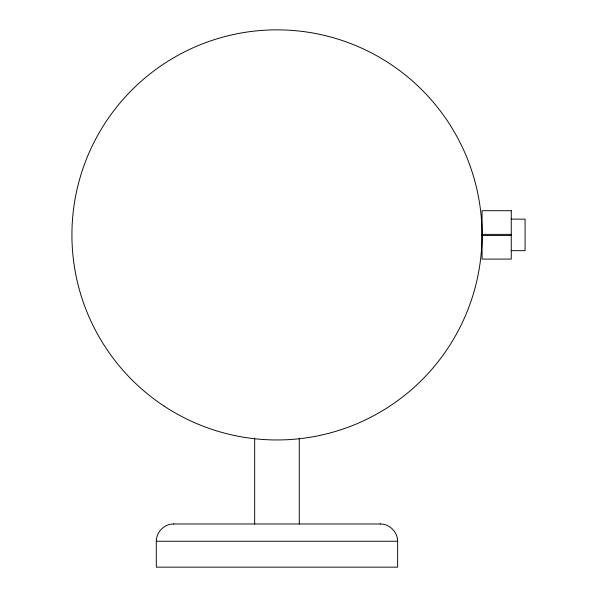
<?xml version="1.0" encoding="UTF-8"?>
<svg xmlns="http://www.w3.org/2000/svg" width="597" height="597" viewBox="0 0 597 597"><rect width="100%" height="100%" fill="white"/><g stroke="black" fill="none" stroke-linecap="round" stroke-linejoin="round"><path stroke-width="0.9" d="M380.177 523.979C389.498 523.756 397.647 531.987 397.654 541.248L397.632 567.15L156.31 567.15L156.287 541.248C156.302 531.987 164.444 523.756 173.764 523.979M511.263 219.129L525.084 219.129L525.084 250.68L511.263 250.68M482.07 234.367L511.263 234.367M482.07 235.442L511.263 235.442M173.593 523.979L380.356 523.979M156.332 541.248L397.617 541.248M299.276 438.094L299.276 523.979M254.673 438.094L254.673 523.979M511.263 210.711L482.07 210.711L482.07 259.091L511.263 259.091L511.263 210.711M164.242 406.191A205.055 205.055 0 0 0 481.675 246.889A205.055 205.055 0 0 0 185.003 51.633A205.055 205.055 0 0 0 164.242 406.191"/></g></svg>
